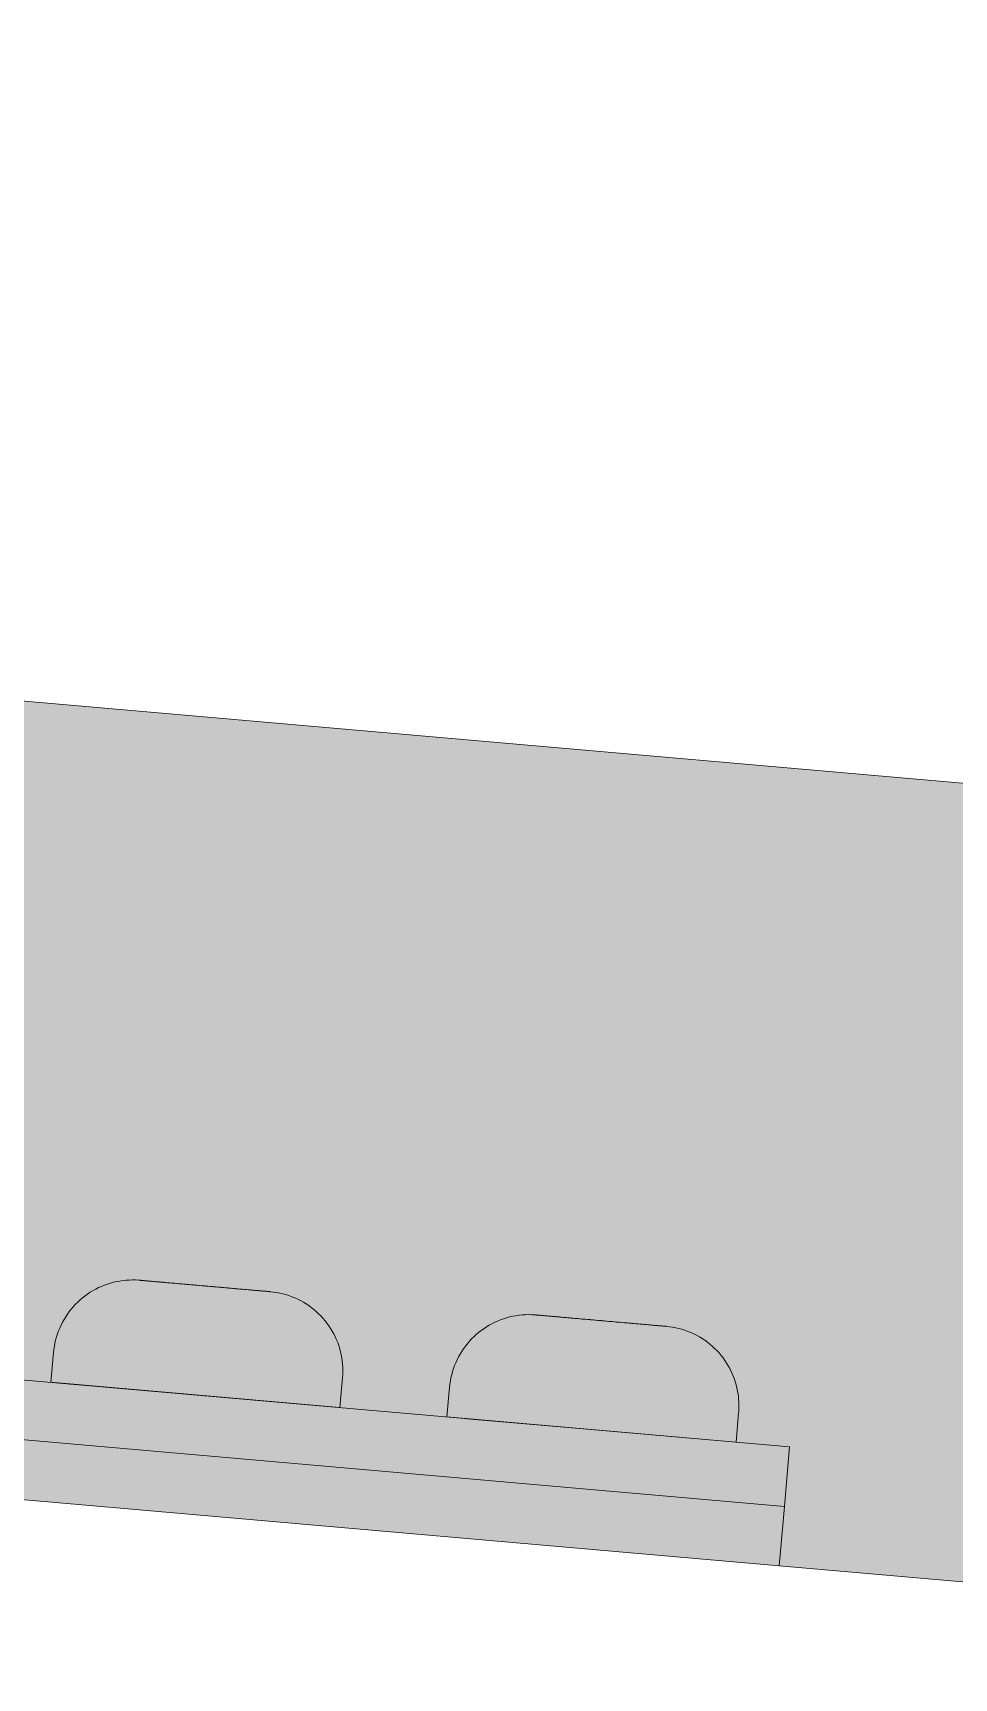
# Model space of a CAD drawing. Header units: millimetres. Extents: x 632 to 546626, y -3890 to 22200.
# Drawn here: x 389786.3 to 389832.7, y 16867.8 to 16950.5 of the extents above; entities that cross this region are included whole.
import ezdxf

# ---------------------------------------------------------------- set-up
doc = ezdxf.new("R2010")
doc.units = ezdxf.units.MM
doc.layers.add('A-270-M_ROOF', color=132, linetype='Continuous', lineweight=13)
doc.layers.add('A-770-ME_FFE_SA', color=91, linetype='Continuous', lineweight=13)

# ---------------------------------------------------------------- blocks, each defined once
blk = doc.blocks.new('Static Line_Sayfa_Metal Deck_Pan Mount - Up to 15 _ pitch - Max 2 Users-1845519-S6_501-SECTION A6')
at = {"layer": 'A-770-ME_FFE_SA', "lineweight": 5, "transparency": 33554432}
for points in [[(4567781.705, 16876.382), (4567781.966, 16879.37), (4567739.23, 16883.109), (4567725.434, 16934.595), (4567581.245, 16947.21), (4567558.718, 16898.902), (4567515.982, 16902.641), (4567515.721, 16899.652), (4567560.549, 16895.73), (4567583.076, 16944.038), (4567723.08, 16931.79), (4567736.876, 16880.304), (4567764.78, 16877.862)], [(4567781.443, 16873.393), (4567781.705, 16876.382), (4567736.876, 16880.304), (4567736.614, 16877.315), (4567764.78, 16874.851)], [(4567781.443, 16873.393), (4567781.705, 16876.382), (4567736.876, 16880.304), (4567736.614, 16877.315), (4567764.78, 16874.851)], [(4567781.443, 16873.393), (4567781.705, 16876.382), (4567736.876, 16880.304), (4567736.614, 16877.315), (4567764.78, 16874.851)]]:
    blk.add_hatch(color=256, dxfattribs=at).paths.add_polyline_path(points)
at = {"layer": 'A-770-ME_FFE_SA', "lineweight": 5}
for p, q in [((4567744.941, 16884.115), (4567744.81, 16882.621)), ((4567744.941, 16884.115), (4567744.81, 16882.621)), ((4567744.941, 16884.115), (4567744.81, 16882.621)), ((4567781.966, 16879.37), (4567739.23, 16883.109)), ((4567739.23, 16883.109), (4567781.966, 16879.37)), ((4567759.351, 16881.349), (4567759.481, 16882.843)), ((4567759.351, 16881.349), (4567759.481, 16882.843)), ((4567759.351, 16881.349), (4567759.481, 16882.843)), ((4567744.81, 16882.621), (4567752.08, 16881.985)), ((4567744.81, 16882.621), (4567745.784, 16882.536)), ((4567744.81, 16882.621), (4567752.08, 16881.985)), ((4567744.81, 16882.621), (4567745.784, 16882.536)), ((4567744.81, 16882.621), (4567752.08, 16881.985)), ((4567745.784, 16882.536), (4567752.08, 16881.985)), ((4567745.784, 16882.536), (4567752.08, 16881.985)), ((4567745.784, 16882.536), (4567752.08, 16881.985)), ((4567764.865, 16882.372), (4567764.734, 16880.878)), ((4567764.865, 16882.372), (4567764.734, 16880.878)), ((4567764.865, 16882.372), (4567764.734, 16880.878)), ((4567752.08, 16881.985), (4567759.351, 16881.349)), ((4567752.08, 16881.985), (4567759.351, 16881.349)), ((4567752.08, 16881.985), (4567759.351, 16881.349)), ((4567752.08, 16881.985), (4567758.376, 16881.434)), ((4567752.08, 16881.985), (4567759.351, 16881.349)), ((4567758.376, 16881.434), (4567759.351, 16881.349)), ((4567764.734, 16880.878), (4567772.004, 16880.242)), ((4567764.734, 16880.878), (4567772.004, 16880.242)), ((4567764.734, 16880.878), (4567772.004, 16880.242)), ((4567765.708, 16880.793), (4567772.004, 16880.242)), ((4567779.274, 16879.606), (4567779.405, 16881.1)), ((4567779.274, 16879.606), (4567779.405, 16881.1)), ((4567779.274, 16879.606), (4567779.405, 16881.1)), ((4567736.876, 16880.304), (4567781.705, 16876.382)), ((4567781.705, 16876.382), (4567736.876, 16880.304)), ((4567781.705, 16876.382), (4567736.876, 16880.304)), ((4567736.876, 16880.304), (4567781.705, 16876.382)), ((4567781.705, 16876.382), (4567736.876, 16880.304)), ((4567736.876, 16880.304), (4567781.705, 16876.382)), ((4567781.705, 16876.382), (4567736.876, 16880.304)), ((4567736.876, 16880.304), (4567781.705, 16876.382)), ((4567772.004, 16880.242), (4567778.3, 16879.691)), ((4567772.004, 16880.242), (4567779.274, 16879.606)), ((4567772.004, 16880.242), (4567779.274, 16879.606)), ((4567772.004, 16880.242), (4567779.274, 16879.606)), ((4567772.004, 16880.242), (4567779.274, 16879.606)), ((4567772.004, 16880.242), (4567778.3, 16879.691)), ((4567778.3, 16879.691), (4567779.274, 16879.606)), ((4567781.705, 16876.382), (4567781.966, 16879.37)), ((4567781.966, 16879.37), (4567781.705, 16876.382)), ((4567781.443, 16873.393), (4567736.614, 16877.315)), ((4567736.614, 16877.315), (4567781.443, 16873.393)), ((4567781.443, 16873.393), (4567736.614, 16877.315)), ((4567736.614, 16877.315), (4567781.443, 16873.393)), ((4567781.443, 16873.393), (4567736.614, 16877.315)), ((4567736.614, 16877.315), (4567781.443, 16873.393)), ((4567781.443, 16873.393), (4567781.705, 16876.382)), ((4567781.705, 16876.382), (4567781.443, 16873.393)), ((4567781.443, 16873.393), (4567781.705, 16876.382)), ((4567781.705, 16876.382), (4567781.443, 16873.393)), ((4567781.705, 16876.382), (4567781.443, 16873.393)), ((4567781.705, 16876.382), (4567781.443, 16873.393))]:
    blk.add_line(p, q, dxfattribs=at)
at = {"layer": 'A-770-ME_FFE_SA', "lineweight": 5, "flags": 128}
for points in [[(4567744.941, 16884.115), (4567744.958, 16884.274), (4567744.981, 16884.432), (4567745.011, 16884.59), (4567745.047, 16884.746), (4567745.089, 16884.9), (4567745.138, 16885.052), (4567745.192, 16885.203), (4567745.253, 16885.351), (4567745.319, 16885.497), (4567745.391, 16885.639), (4567745.469, 16885.779), (4567745.552, 16885.916), (4567745.641, 16886.049), (4567745.735, 16886.179), (4567745.834, 16886.304), (4567745.938, 16886.426), (4567746.046, 16886.543), (4567746.16, 16886.656), (4567746.277, 16886.764), (4567746.399, 16886.868), (4567746.525, 16886.966), (4567746.655, 16887.06), (4567746.789, 16887.148), (4567746.926, 16887.231), (4567747.066, 16887.308), (4567747.209, 16887.379), (4567747.355, 16887.445), (4567747.503, 16887.505), (4567747.654, 16887.559), (4567747.807, 16887.607), (4567747.961, 16887.648), (4567748.117, 16887.684), (4567748.274, 16887.713), (4567748.433, 16887.736), (4567748.592, 16887.753), (4567748.751, 16887.763), (4567748.911, 16887.766), (4567749.071, 16887.764), (4567749.231, 16887.755), (4567749.274, 16887.751)], [(4567744.941, 16884.115), (4567744.958, 16884.274), (4567744.981, 16884.432), (4567745.011, 16884.59), (4567745.047, 16884.746), (4567745.089, 16884.9), (4567745.138, 16885.052), (4567745.192, 16885.203), (4567745.253, 16885.351), (4567745.319, 16885.497), (4567745.391, 16885.639), (4567745.469, 16885.779), (4567745.552, 16885.916), (4567745.641, 16886.049), (4567745.735, 16886.179), (4567745.834, 16886.304), (4567745.938, 16886.426), (4567746.046, 16886.543), (4567746.16, 16886.656), (4567746.277, 16886.764), (4567746.399, 16886.868), (4567746.525, 16886.966), (4567746.655, 16887.06), (4567746.789, 16887.148), (4567746.926, 16887.231), (4567747.066, 16887.308), (4567747.209, 16887.379), (4567747.355, 16887.445), (4567747.503, 16887.505), (4567747.654, 16887.559), (4567747.807, 16887.607), (4567747.961, 16887.648), (4567748.117, 16887.684), (4567748.274, 16887.713), (4567748.433, 16887.736), (4567748.592, 16887.753), (4567748.751, 16887.763), (4567748.911, 16887.766), (4567749.071, 16887.764), (4567749.231, 16887.755), (4567749.274, 16887.751)], [(4567744.941, 16884.115), (4567744.958, 16884.274), (4567744.981, 16884.432), (4567745.011, 16884.59), (4567745.047, 16884.746), (4567745.089, 16884.9), (4567745.138, 16885.052), (4567745.192, 16885.203), (4567745.253, 16885.351), (4567745.319, 16885.497), (4567745.391, 16885.639), (4567745.469, 16885.779), (4567745.552, 16885.916), (4567745.641, 16886.049), (4567745.735, 16886.179), (4567745.834, 16886.304), (4567745.938, 16886.426), (4567746.046, 16886.543), (4567746.16, 16886.656), (4567746.277, 16886.764), (4567746.399, 16886.868), (4567746.525, 16886.966), (4567746.655, 16887.06), (4567746.789, 16887.148), (4567746.926, 16887.231), (4567747.066, 16887.308), (4567747.209, 16887.379), (4567747.355, 16887.445), (4567747.503, 16887.505), (4567747.654, 16887.559), (4567747.807, 16887.607), (4567747.961, 16887.648), (4567748.117, 16887.684), (4567748.274, 16887.713), (4567748.433, 16887.736), (4567748.592, 16887.753), (4567748.751, 16887.763), (4567748.911, 16887.766), (4567749.071, 16887.764), (4567749.231, 16887.755), (4567749.274, 16887.751)], [(4567749.277, 16887.751), (4567749.285, 16887.75), (4567749.298, 16887.749), (4567749.316, 16887.748), (4567749.34, 16887.746), (4567749.368, 16887.743), (4567749.402, 16887.74), (4567749.441, 16887.737), (4567749.485, 16887.733), (4567749.534, 16887.729), (4567749.587, 16887.724), (4567749.645, 16887.719), (4567749.708, 16887.713), (4567749.776, 16887.707), (4567749.848, 16887.701), (4567749.924, 16887.694), (4567750.005, 16887.687), (4567750.09, 16887.68), (4567750.178, 16887.672), (4567750.271, 16887.664), (4567750.367, 16887.656), (4567750.466, 16887.647), (4567750.569, 16887.638), (4567750.675, 16887.629), (4567750.784, 16887.619), (4567750.896, 16887.609), (4567751.011, 16887.599), (4567751.128, 16887.589), (4567751.248, 16887.579), (4567751.369, 16887.568), (4567751.493, 16887.557), (4567751.618, 16887.546), (4567751.744, 16887.535), (4567751.872, 16887.524), (4567752.001, 16887.513), (4567752.131, 16887.501), (4567752.262, 16887.49), (4567752.393, 16887.478), (4567752.524, 16887.467), (4567752.56, 16887.464)], [(4567749.277, 16887.751), (4567749.285, 16887.75), (4567749.298, 16887.749), (4567749.316, 16887.748), (4567749.34, 16887.746), (4567749.368, 16887.743), (4567749.402, 16887.74), (4567749.441, 16887.737), (4567749.485, 16887.733), (4567749.534, 16887.729), (4567749.587, 16887.724), (4567749.645, 16887.719), (4567749.708, 16887.713), (4567749.776, 16887.707), (4567749.848, 16887.701), (4567749.924, 16887.694), (4567750.005, 16887.687), (4567750.09, 16887.68), (4567750.178, 16887.672), (4567750.271, 16887.664), (4567750.367, 16887.656), (4567750.466, 16887.647), (4567750.569, 16887.638), (4567750.675, 16887.629), (4567750.784, 16887.619), (4567750.896, 16887.609), (4567751.011, 16887.599), (4567751.128, 16887.589), (4567751.248, 16887.579), (4567751.369, 16887.568), (4567751.493, 16887.557), (4567751.618, 16887.546), (4567751.744, 16887.535), (4567751.872, 16887.524), (4567752.001, 16887.513), (4567752.131, 16887.501), (4567752.262, 16887.49), (4567752.393, 16887.478), (4567752.524, 16887.467), (4567752.56, 16887.464)], [(4567749.277, 16887.751), (4567749.285, 16887.75), (4567749.298, 16887.749), (4567749.316, 16887.748), (4567749.34, 16887.746), (4567749.368, 16887.743), (4567749.402, 16887.74), (4567749.441, 16887.737), (4567749.485, 16887.733), (4567749.534, 16887.729), (4567749.587, 16887.724), (4567749.645, 16887.719), (4567749.708, 16887.713), (4567749.776, 16887.707), (4567749.848, 16887.701), (4567749.924, 16887.694), (4567750.005, 16887.687), (4567750.09, 16887.68), (4567750.178, 16887.672), (4567750.271, 16887.664), (4567750.367, 16887.656), (4567750.466, 16887.647), (4567750.569, 16887.638), (4567750.675, 16887.629), (4567750.784, 16887.619), (4567750.896, 16887.609), (4567751.011, 16887.599), (4567751.128, 16887.589), (4567751.248, 16887.579), (4567751.369, 16887.568), (4567751.493, 16887.557), (4567751.618, 16887.546), (4567751.744, 16887.535), (4567751.872, 16887.524), (4567752.001, 16887.513), (4567752.131, 16887.501), (4567752.262, 16887.49), (4567752.393, 16887.478), (4567752.524, 16887.467), (4567752.56, 16887.464)], [(4567752.56, 16887.464), (4567752.428, 16887.475), (4567752.297, 16887.487), (4567752.166, 16887.498), (4567752.036, 16887.51), (4567751.907, 16887.521), (4567751.779, 16887.532), (4567751.652, 16887.543), (4567751.526, 16887.554), (4567751.402, 16887.565), (4567751.28, 16887.576), (4567751.16, 16887.586), (4567751.042, 16887.597), (4567750.927, 16887.607), (4567750.814, 16887.617), (4567750.705, 16887.626), (4567750.598, 16887.636), (4567750.494, 16887.645), (4567750.393, 16887.653), (4567750.296, 16887.662), (4567750.203, 16887.67), (4567750.113, 16887.678), (4567750.027, 16887.685), (4567749.946, 16887.693), (4567749.868, 16887.699), (4567749.795, 16887.706), (4567749.726, 16887.712), (4567749.662, 16887.717), (4567749.602, 16887.723), (4567749.548, 16887.727), (4567749.497, 16887.732), (4567749.452, 16887.736), (4567749.412, 16887.739), (4567749.377, 16887.742), (4567749.347, 16887.745), (4567749.322, 16887.747), (4567749.302, 16887.749), (4567749.288, 16887.75), (4567749.278, 16887.751)], [(4567752.56, 16887.464), (4567752.428, 16887.475), (4567752.297, 16887.487), (4567752.166, 16887.498), (4567752.036, 16887.51), (4567751.907, 16887.521), (4567751.779, 16887.532), (4567751.652, 16887.543), (4567751.526, 16887.554), (4567751.402, 16887.565), (4567751.28, 16887.576), (4567751.16, 16887.586), (4567751.042, 16887.597), (4567750.927, 16887.607), (4567750.814, 16887.617), (4567750.705, 16887.626), (4567750.598, 16887.636), (4567750.494, 16887.645), (4567750.393, 16887.653), (4567750.296, 16887.662), (4567750.203, 16887.67), (4567750.113, 16887.678), (4567750.027, 16887.685), (4567749.946, 16887.693), (4567749.868, 16887.699), (4567749.795, 16887.706), (4567749.726, 16887.712), (4567749.662, 16887.717), (4567749.602, 16887.723), (4567749.548, 16887.727), (4567749.497, 16887.732), (4567749.452, 16887.736), (4567749.412, 16887.739), (4567749.377, 16887.742), (4567749.347, 16887.745), (4567749.322, 16887.747), (4567749.302, 16887.749), (4567749.288, 16887.75), (4567749.278, 16887.751)], [(4567752.56, 16887.464), (4567752.428, 16887.475), (4567752.297, 16887.487), (4567752.166, 16887.498), (4567752.036, 16887.51), (4567751.907, 16887.521), (4567751.779, 16887.532), (4567751.652, 16887.543), (4567751.526, 16887.554), (4567751.402, 16887.565), (4567751.28, 16887.576), (4567751.16, 16887.586), (4567751.042, 16887.597), (4567750.927, 16887.607), (4567750.814, 16887.617), (4567750.705, 16887.626), (4567750.598, 16887.636), (4567750.494, 16887.645), (4567750.393, 16887.653), (4567750.296, 16887.662), (4567750.203, 16887.67), (4567750.113, 16887.678), (4567750.027, 16887.685), (4567749.946, 16887.693), (4567749.868, 16887.699), (4567749.795, 16887.706), (4567749.726, 16887.712), (4567749.662, 16887.717), (4567749.602, 16887.723), (4567749.548, 16887.727), (4567749.497, 16887.732), (4567749.452, 16887.736), (4567749.412, 16887.739), (4567749.377, 16887.742), (4567749.347, 16887.745), (4567749.322, 16887.747), (4567749.302, 16887.749), (4567749.288, 16887.75), (4567749.278, 16887.751)], [(4567755.842, 16887.177), (4567755.835, 16887.177), (4567755.821, 16887.178), (4567755.803, 16887.18), (4567755.78, 16887.182), (4567755.751, 16887.185), (4567755.717, 16887.188), (4567755.678, 16887.191), (4567755.634, 16887.195), (4567755.586, 16887.199), (4567755.532, 16887.204), (4567755.474, 16887.209), (4567755.411, 16887.214), (4567755.343, 16887.22), (4567755.271, 16887.227), (4567755.195, 16887.233), (4567755.114, 16887.24), (4567755.03, 16887.248), (4567754.941, 16887.255), (4567754.849, 16887.264), (4567754.753, 16887.272), (4567754.653, 16887.281), (4567754.55, 16887.29), (4567754.444, 16887.299), (4567754.335, 16887.309), (4567754.223, 16887.318), (4567754.108, 16887.328), (4567753.991, 16887.339), (4567753.872, 16887.349), (4567753.75, 16887.36), (4567753.627, 16887.37), (4567753.502, 16887.381), (4567753.375, 16887.393), (4567753.247, 16887.404), (4567753.118, 16887.415), (4567752.988, 16887.426), (4567752.858, 16887.438), (4567752.726, 16887.449), (4567752.595, 16887.461), (4567752.56, 16887.464)], [(4567752.56, 16887.464), (4567752.691, 16887.452), (4567752.822, 16887.441), (4567752.953, 16887.429), (4567753.083, 16887.418), (4567753.212, 16887.407), (4567753.341, 16887.396), (4567753.468, 16887.384), (4567753.593, 16887.373), (4567753.717, 16887.363), (4567753.839, 16887.352), (4567753.959, 16887.341), (4567754.077, 16887.331), (4567754.192, 16887.321), (4567754.305, 16887.311), (4567754.415, 16887.302), (4567754.522, 16887.292), (4567754.626, 16887.283), (4567754.726, 16887.274), (4567754.823, 16887.266), (4567754.916, 16887.258), (4567755.006, 16887.25), (4567755.092, 16887.242), (4567755.174, 16887.235), (4567755.251, 16887.228), (4567755.324, 16887.222), (4567755.393, 16887.216), (4567755.457, 16887.21), (4567755.517, 16887.205), (4567755.572, 16887.2), (4567755.622, 16887.196), (4567755.667, 16887.192), (4567755.707, 16887.188), (4567755.742, 16887.185), (4567755.772, 16887.183), (4567755.797, 16887.181), (4567755.817, 16887.179), (4567755.832, 16887.178), (4567755.841, 16887.177)], [(4567755.842, 16887.177), (4567755.835, 16887.177), (4567755.821, 16887.178), (4567755.803, 16887.18), (4567755.78, 16887.182), (4567755.751, 16887.185), (4567755.717, 16887.188), (4567755.678, 16887.191), (4567755.634, 16887.195), (4567755.586, 16887.199), (4567755.532, 16887.204), (4567755.474, 16887.209), (4567755.411, 16887.214), (4567755.343, 16887.22), (4567755.271, 16887.227), (4567755.195, 16887.233), (4567755.114, 16887.24), (4567755.03, 16887.248), (4567754.941, 16887.255), (4567754.849, 16887.264), (4567754.753, 16887.272), (4567754.653, 16887.281), (4567754.55, 16887.29), (4567754.444, 16887.299), (4567754.335, 16887.309), (4567754.223, 16887.318), (4567754.108, 16887.328), (4567753.991, 16887.339), (4567753.872, 16887.349), (4567753.75, 16887.36), (4567753.627, 16887.37), (4567753.502, 16887.381), (4567753.375, 16887.393), (4567753.247, 16887.404), (4567753.118, 16887.415), (4567752.988, 16887.426), (4567752.858, 16887.438), (4567752.726, 16887.449), (4567752.595, 16887.461), (4567752.56, 16887.464)], [(4567752.56, 16887.464), (4567752.691, 16887.452), (4567752.822, 16887.441), (4567752.953, 16887.429), (4567753.083, 16887.418), (4567753.212, 16887.407), (4567753.341, 16887.396), (4567753.468, 16887.384), (4567753.593, 16887.373), (4567753.717, 16887.363), (4567753.839, 16887.352), (4567753.959, 16887.341), (4567754.077, 16887.331), (4567754.192, 16887.321), (4567754.305, 16887.311), (4567754.415, 16887.302), (4567754.522, 16887.292), (4567754.626, 16887.283), (4567754.726, 16887.274), (4567754.823, 16887.266), (4567754.916, 16887.258), (4567755.006, 16887.25), (4567755.092, 16887.242), (4567755.174, 16887.235), (4567755.251, 16887.228), (4567755.324, 16887.222), (4567755.393, 16887.216), (4567755.457, 16887.21), (4567755.517, 16887.205), (4567755.572, 16887.2), (4567755.622, 16887.196), (4567755.667, 16887.192), (4567755.707, 16887.188), (4567755.742, 16887.185), (4567755.772, 16887.183), (4567755.797, 16887.181), (4567755.817, 16887.179), (4567755.832, 16887.178), (4567755.841, 16887.177)], [(4567755.842, 16887.177), (4567755.835, 16887.177), (4567755.821, 16887.178), (4567755.803, 16887.18), (4567755.78, 16887.182), (4567755.751, 16887.185), (4567755.717, 16887.188), (4567755.678, 16887.191), (4567755.634, 16887.195), (4567755.586, 16887.199), (4567755.532, 16887.204), (4567755.474, 16887.209), (4567755.411, 16887.214), (4567755.343, 16887.22), (4567755.271, 16887.227), (4567755.195, 16887.233), (4567755.114, 16887.24), (4567755.03, 16887.248), (4567754.941, 16887.255), (4567754.849, 16887.264), (4567754.753, 16887.272), (4567754.653, 16887.281), (4567754.55, 16887.29), (4567754.444, 16887.299), (4567754.335, 16887.309), (4567754.223, 16887.318), (4567754.108, 16887.328), (4567753.991, 16887.339), (4567753.872, 16887.349), (4567753.75, 16887.36), (4567753.627, 16887.37), (4567753.502, 16887.381), (4567753.375, 16887.393), (4567753.247, 16887.404), (4567753.118, 16887.415), (4567752.988, 16887.426), (4567752.858, 16887.438), (4567752.726, 16887.449), (4567752.595, 16887.461), (4567752.56, 16887.464)], [(4567752.56, 16887.464), (4567752.691, 16887.452), (4567752.822, 16887.441), (4567752.953, 16887.429), (4567753.083, 16887.418), (4567753.212, 16887.407), (4567753.341, 16887.396), (4567753.468, 16887.384), (4567753.593, 16887.373), (4567753.717, 16887.363), (4567753.839, 16887.352), (4567753.959, 16887.341), (4567754.077, 16887.331), (4567754.192, 16887.321), (4567754.305, 16887.311), (4567754.415, 16887.302), (4567754.522, 16887.292), (4567754.626, 16887.283), (4567754.726, 16887.274), (4567754.823, 16887.266), (4567754.916, 16887.258), (4567755.006, 16887.25), (4567755.092, 16887.242), (4567755.174, 16887.235), (4567755.251, 16887.228), (4567755.324, 16887.222), (4567755.393, 16887.216), (4567755.457, 16887.21), (4567755.517, 16887.205), (4567755.572, 16887.2), (4567755.622, 16887.196), (4567755.667, 16887.192), (4567755.707, 16887.188), (4567755.742, 16887.185), (4567755.772, 16887.183), (4567755.797, 16887.181), (4567755.817, 16887.179), (4567755.832, 16887.178), (4567755.841, 16887.177)], [(4567755.845, 16887.176), (4567756.004, 16887.159), (4567756.162, 16887.136), (4567756.32, 16887.106), (4567756.475, 16887.07), (4567756.63, 16887.028), (4567756.782, 16886.979), (4567756.933, 16886.925), (4567757.081, 16886.864), (4567757.226, 16886.798), (4567757.369, 16886.726), (4567757.509, 16886.648), (4567757.646, 16886.565), (4567757.779, 16886.476), (4567757.909, 16886.383), (4567758.034, 16886.284), (4567758.156, 16886.18), (4567758.273, 16886.071), (4567758.386, 16885.958), (4567758.494, 16885.84), (4567758.598, 16885.718), (4567758.696, 16885.592), (4567758.79, 16885.462), (4567758.878, 16885.328), (4567758.961, 16885.191), (4567759.038, 16885.051), (4567759.109, 16884.908), (4567759.175, 16884.762), (4567759.235, 16884.614), (4567759.289, 16884.463), (4567759.337, 16884.311), (4567759.378, 16884.156), (4567759.414, 16884), (4567759.443, 16883.843), (4567759.466, 16883.684), (4567759.483, 16883.525), (4567759.493, 16883.366), (4567759.496, 16883.206), (4567759.494, 16883.046), (4567759.485, 16882.886), (4567759.481, 16882.843)], [(4567755.845, 16887.176), (4567756.004, 16887.159), (4567756.162, 16887.136), (4567756.32, 16887.106), (4567756.475, 16887.07), (4567756.63, 16887.028), (4567756.782, 16886.979), (4567756.933, 16886.925), (4567757.081, 16886.864), (4567757.226, 16886.798), (4567757.369, 16886.726), (4567757.509, 16886.648), (4567757.646, 16886.565), (4567757.779, 16886.476), (4567757.909, 16886.383), (4567758.034, 16886.284), (4567758.156, 16886.18), (4567758.273, 16886.071), (4567758.386, 16885.958), (4567758.494, 16885.84), (4567758.598, 16885.718), (4567758.696, 16885.592), (4567758.79, 16885.462), (4567758.878, 16885.328), (4567758.961, 16885.191), (4567759.038, 16885.051), (4567759.109, 16884.908), (4567759.175, 16884.762), (4567759.235, 16884.614), (4567759.289, 16884.463), (4567759.337, 16884.311), (4567759.378, 16884.156), (4567759.414, 16884), (4567759.443, 16883.843), (4567759.466, 16883.684), (4567759.483, 16883.525), (4567759.493, 16883.366), (4567759.496, 16883.206), (4567759.494, 16883.046), (4567759.485, 16882.886), (4567759.481, 16882.843)], [(4567755.845, 16887.176), (4567756.004, 16887.159), (4567756.162, 16887.136), (4567756.32, 16887.106), (4567756.475, 16887.07), (4567756.63, 16887.028), (4567756.782, 16886.979), (4567756.933, 16886.925), (4567757.081, 16886.864), (4567757.226, 16886.798), (4567757.369, 16886.726), (4567757.509, 16886.648), (4567757.646, 16886.565), (4567757.779, 16886.476), (4567757.909, 16886.383), (4567758.034, 16886.284), (4567758.156, 16886.18), (4567758.273, 16886.071), (4567758.386, 16885.958), (4567758.494, 16885.84), (4567758.598, 16885.718), (4567758.696, 16885.592), (4567758.79, 16885.462), (4567758.878, 16885.328), (4567758.961, 16885.191), (4567759.038, 16885.051), (4567759.109, 16884.908), (4567759.175, 16884.762), (4567759.235, 16884.614), (4567759.289, 16884.463), (4567759.337, 16884.311), (4567759.378, 16884.156), (4567759.414, 16884), (4567759.443, 16883.843), (4567759.466, 16883.684), (4567759.483, 16883.525), (4567759.493, 16883.366), (4567759.496, 16883.206), (4567759.494, 16883.046), (4567759.485, 16882.886), (4567759.481, 16882.843)], [(4567764.865, 16882.372), (4567764.882, 16882.531), (4567764.905, 16882.689), (4567764.935, 16882.847), (4567764.971, 16883.002), (4567765.013, 16883.157), (4567765.062, 16883.309), (4567765.116, 16883.46), (4567765.177, 16883.608), (4567765.243, 16883.753), (4567765.315, 16883.896), (4567765.393, 16884.036), (4567765.476, 16884.173), (4567765.565, 16884.306), (4567765.659, 16884.435), (4567765.758, 16884.561), (4567765.861, 16884.683), (4567765.97, 16884.8), (4567766.084, 16884.913), (4567766.201, 16885.021), (4567766.323, 16885.125), (4567766.449, 16885.223), (4567766.579, 16885.317), (4567766.713, 16885.405), (4567766.85, 16885.488), (4567766.99, 16885.565), (4567767.133, 16885.636), (4567767.279, 16885.702), (4567767.427, 16885.762), (4567767.578, 16885.816), (4567767.73, 16885.864), (4567767.885, 16885.905), (4567768.041, 16885.941), (4567768.198, 16885.97), (4567768.357, 16885.993), (4567768.516, 16886.009), (4567768.675, 16886.02), (4567768.835, 16886.023), (4567768.995, 16886.021), (4567769.155, 16886.012), (4567769.198, 16886.008)], [(4567764.865, 16882.372), (4567764.882, 16882.531), (4567764.905, 16882.689), (4567764.935, 16882.847), (4567764.971, 16883.002), (4567765.013, 16883.157), (4567765.062, 16883.309), (4567765.116, 16883.46), (4567765.177, 16883.608), (4567765.243, 16883.753), (4567765.315, 16883.896), (4567765.393, 16884.036), (4567765.476, 16884.173), (4567765.565, 16884.306), (4567765.659, 16884.435), (4567765.758, 16884.561), (4567765.861, 16884.683), (4567765.97, 16884.8), (4567766.084, 16884.913), (4567766.201, 16885.021), (4567766.323, 16885.125), (4567766.449, 16885.223), (4567766.579, 16885.317), (4567766.713, 16885.405), (4567766.85, 16885.488), (4567766.99, 16885.565), (4567767.133, 16885.636), (4567767.279, 16885.702), (4567767.427, 16885.762), (4567767.578, 16885.816), (4567767.73, 16885.864), (4567767.885, 16885.905), (4567768.041, 16885.941), (4567768.198, 16885.97), (4567768.357, 16885.993), (4567768.516, 16886.009), (4567768.675, 16886.02), (4567768.835, 16886.023), (4567768.995, 16886.021), (4567769.155, 16886.012), (4567769.198, 16886.008)], [(4567764.865, 16882.372), (4567764.882, 16882.531), (4567764.905, 16882.689), (4567764.935, 16882.847), (4567764.971, 16883.002), (4567765.013, 16883.157), (4567765.062, 16883.309), (4567765.116, 16883.46), (4567765.177, 16883.608), (4567765.243, 16883.753), (4567765.315, 16883.896), (4567765.393, 16884.036), (4567765.476, 16884.173), (4567765.565, 16884.306), (4567765.659, 16884.435), (4567765.758, 16884.561), (4567765.861, 16884.683), (4567765.97, 16884.8), (4567766.084, 16884.913), (4567766.201, 16885.021), (4567766.323, 16885.125), (4567766.449, 16885.223), (4567766.579, 16885.317), (4567766.713, 16885.405), (4567766.85, 16885.488), (4567766.99, 16885.565), (4567767.133, 16885.636), (4567767.279, 16885.702), (4567767.427, 16885.762), (4567767.578, 16885.816), (4567767.73, 16885.864), (4567767.885, 16885.905), (4567768.041, 16885.941), (4567768.198, 16885.97), (4567768.357, 16885.993), (4567768.516, 16886.009), (4567768.675, 16886.02), (4567768.835, 16886.023), (4567768.995, 16886.021), (4567769.155, 16886.012), (4567769.198, 16886.008)], [(4567769.201, 16886.008), (4567769.209, 16886.007), (4567769.222, 16886.006), (4567769.24, 16886.004), (4567769.264, 16886.002), (4567769.292, 16886), (4567769.326, 16885.997), (4567769.365, 16885.994), (4567769.409, 16885.99), (4567769.457, 16885.985), (4567769.511, 16885.981), (4567769.569, 16885.976), (4567769.632, 16885.97), (4567769.7, 16885.964), (4567769.772, 16885.958), (4567769.848, 16885.951), (4567769.929, 16885.944), (4567770.014, 16885.937), (4567770.102, 16885.929), (4567770.195, 16885.921), (4567770.291, 16885.913), (4567770.39, 16885.904), (4567770.493, 16885.895), (4567770.599, 16885.886), (4567770.708, 16885.876), (4567770.82, 16885.866), (4567770.935, 16885.856), (4567771.052, 16885.846), (4567771.172, 16885.836), (4567771.293, 16885.825), (4567771.416, 16885.814), (4567771.542, 16885.803), (4567771.668, 16885.792), (4567771.796, 16885.781), (4567771.925, 16885.77), (4567772.055, 16885.758), (4567772.186, 16885.747), (4567772.317, 16885.735), (4567772.448, 16885.724), (4567772.484, 16885.721)], [(4567769.201, 16886.008), (4567769.209, 16886.007), (4567769.222, 16886.006), (4567769.24, 16886.004), (4567769.264, 16886.002), (4567769.292, 16886), (4567769.326, 16885.997), (4567769.365, 16885.994), (4567769.409, 16885.99), (4567769.457, 16885.985), (4567769.511, 16885.981), (4567769.569, 16885.976), (4567769.632, 16885.97), (4567769.7, 16885.964), (4567769.772, 16885.958), (4567769.848, 16885.951), (4567769.929, 16885.944), (4567770.014, 16885.937), (4567770.102, 16885.929), (4567770.195, 16885.921), (4567770.291, 16885.913), (4567770.39, 16885.904), (4567770.493, 16885.895), (4567770.599, 16885.886), (4567770.708, 16885.876), (4567770.82, 16885.866), (4567770.935, 16885.856), (4567771.052, 16885.846), (4567771.172, 16885.836), (4567771.293, 16885.825), (4567771.416, 16885.814), (4567771.542, 16885.803), (4567771.668, 16885.792), (4567771.796, 16885.781), (4567771.925, 16885.77), (4567772.055, 16885.758), (4567772.186, 16885.747), (4567772.317, 16885.735), (4567772.448, 16885.724), (4567772.484, 16885.721)], [(4567769.201, 16886.008), (4567769.209, 16886.007), (4567769.222, 16886.006), (4567769.24, 16886.004), (4567769.264, 16886.002), (4567769.292, 16886), (4567769.326, 16885.997), (4567769.365, 16885.994), (4567769.409, 16885.99), (4567769.457, 16885.985), (4567769.511, 16885.981), (4567769.569, 16885.976), (4567769.632, 16885.97), (4567769.7, 16885.964), (4567769.772, 16885.958), (4567769.848, 16885.951), (4567769.929, 16885.944), (4567770.014, 16885.937), (4567770.102, 16885.929), (4567770.195, 16885.921), (4567770.291, 16885.913), (4567770.39, 16885.904), (4567770.493, 16885.895), (4567770.599, 16885.886), (4567770.708, 16885.876), (4567770.82, 16885.866), (4567770.935, 16885.856), (4567771.052, 16885.846), (4567771.172, 16885.836), (4567771.293, 16885.825), (4567771.416, 16885.814), (4567771.542, 16885.803), (4567771.668, 16885.792), (4567771.796, 16885.781), (4567771.925, 16885.77), (4567772.055, 16885.758), (4567772.186, 16885.747), (4567772.317, 16885.735), (4567772.448, 16885.724), (4567772.484, 16885.721)], [(4567772.484, 16885.721), (4567772.352, 16885.732), (4567772.221, 16885.744), (4567772.09, 16885.755), (4567771.96, 16885.767), (4567771.831, 16885.778), (4567771.703, 16885.789), (4567771.576, 16885.8), (4567771.45, 16885.811), (4567771.326, 16885.822), (4567771.204, 16885.833), (4567771.084, 16885.843), (4567770.966, 16885.853), (4567770.851, 16885.864), (4567770.738, 16885.873), (4567770.628, 16885.883), (4567770.521, 16885.892), (4567770.418, 16885.901), (4567770.317, 16885.91), (4567770.22, 16885.919), (4567770.127, 16885.927), (4567770.037, 16885.935), (4567769.951, 16885.942), (4567769.87, 16885.949), (4567769.792, 16885.956), (4567769.719, 16885.963), (4567769.65, 16885.969), (4567769.586, 16885.974), (4567769.526, 16885.979), (4567769.471, 16885.984), (4567769.421, 16885.989), (4567769.376, 16885.993), (4567769.336, 16885.996), (4567769.301, 16885.999), (4567769.271, 16886.002), (4567769.246, 16886.004), (4567769.226, 16886.006), (4567769.212, 16886.007), (4567769.202, 16886.008)], [(4567772.484, 16885.721), (4567772.352, 16885.732), (4567772.221, 16885.744), (4567772.09, 16885.755), (4567771.96, 16885.767), (4567771.831, 16885.778), (4567771.703, 16885.789), (4567771.576, 16885.8), (4567771.45, 16885.811), (4567771.326, 16885.822), (4567771.204, 16885.833), (4567771.084, 16885.843), (4567770.966, 16885.853), (4567770.851, 16885.864), (4567770.738, 16885.873), (4567770.628, 16885.883), (4567770.521, 16885.892), (4567770.418, 16885.901), (4567770.317, 16885.91), (4567770.22, 16885.919), (4567770.127, 16885.927), (4567770.037, 16885.935), (4567769.951, 16885.942), (4567769.87, 16885.949), (4567769.792, 16885.956), (4567769.719, 16885.963), (4567769.65, 16885.969), (4567769.586, 16885.974), (4567769.526, 16885.979), (4567769.471, 16885.984), (4567769.421, 16885.989), (4567769.376, 16885.993), (4567769.336, 16885.996), (4567769.301, 16885.999), (4567769.271, 16886.002), (4567769.246, 16886.004), (4567769.226, 16886.006), (4567769.212, 16886.007), (4567769.202, 16886.008)], [(4567772.484, 16885.721), (4567772.352, 16885.732), (4567772.221, 16885.744), (4567772.09, 16885.755), (4567771.96, 16885.767), (4567771.831, 16885.778), (4567771.703, 16885.789), (4567771.576, 16885.8), (4567771.45, 16885.811), (4567771.326, 16885.822), (4567771.204, 16885.833), (4567771.084, 16885.843), (4567770.966, 16885.853), (4567770.851, 16885.864), (4567770.738, 16885.873), (4567770.628, 16885.883), (4567770.521, 16885.892), (4567770.418, 16885.901), (4567770.317, 16885.91), (4567770.22, 16885.919), (4567770.127, 16885.927), (4567770.037, 16885.935), (4567769.951, 16885.942), (4567769.87, 16885.949), (4567769.792, 16885.956), (4567769.719, 16885.963), (4567769.65, 16885.969), (4567769.586, 16885.974), (4567769.526, 16885.979), (4567769.471, 16885.984), (4567769.421, 16885.989), (4567769.376, 16885.993), (4567769.336, 16885.996), (4567769.301, 16885.999), (4567769.271, 16886.002), (4567769.246, 16886.004), (4567769.226, 16886.006), (4567769.212, 16886.007), (4567769.202, 16886.008)], [(4567775.766, 16885.434), (4567775.758, 16885.434), (4567775.745, 16885.435), (4567775.727, 16885.437), (4567775.704, 16885.439), (4567775.675, 16885.442), (4567775.641, 16885.444), (4567775.602, 16885.448), (4567775.558, 16885.452), (4567775.51, 16885.456), (4567775.456, 16885.461), (4567775.398, 16885.466), (4567775.335, 16885.471), (4567775.267, 16885.477), (4567775.195, 16885.483), (4567775.119, 16885.49), (4567775.038, 16885.497), (4567774.954, 16885.505), (4567774.865, 16885.512), (4567774.773, 16885.52), (4567774.676, 16885.529), (4567774.577, 16885.538), (4567774.474, 16885.547), (4567774.368, 16885.556), (4567774.259, 16885.565), (4567774.147, 16885.575), (4567774.032, 16885.585), (4567773.915, 16885.595), (4567773.796, 16885.606), (4567773.674, 16885.617), (4567773.551, 16885.627), (4567773.426, 16885.638), (4567773.299, 16885.649), (4567773.171, 16885.661), (4567773.042, 16885.672), (4567772.912, 16885.683), (4567772.781, 16885.695), (4567772.65, 16885.706), (4567772.519, 16885.718), (4567772.484, 16885.721)], [(4567772.484, 16885.721), (4567772.615, 16885.709), (4567772.746, 16885.698), (4567772.877, 16885.686), (4567773.007, 16885.675), (4567773.136, 16885.664), (4567773.264, 16885.652), (4567773.391, 16885.641), (4567773.517, 16885.63), (4567773.641, 16885.619), (4567773.763, 16885.609), (4567773.883, 16885.598), (4567774.001, 16885.588), (4567774.116, 16885.578), (4567774.229, 16885.568), (4567774.339, 16885.558), (4567774.446, 16885.549), (4567774.549, 16885.54), (4567774.65, 16885.531), (4567774.747, 16885.523), (4567774.84, 16885.515), (4567774.93, 16885.507), (4567775.016, 16885.499), (4567775.097, 16885.492), (4567775.175, 16885.485), (4567775.248, 16885.479), (4567775.317, 16885.473), (4567775.381, 16885.467), (4567775.441, 16885.462), (4567775.496, 16885.457), (4567775.546, 16885.453), (4567775.591, 16885.449), (4567775.631, 16885.445), (4567775.666, 16885.442), (4567775.696, 16885.44), (4567775.721, 16885.437), (4567775.741, 16885.436), (4567775.755, 16885.434), (4567775.765, 16885.434)], [(4567775.766, 16885.434), (4567775.758, 16885.434), (4567775.745, 16885.435), (4567775.727, 16885.437), (4567775.704, 16885.439), (4567775.675, 16885.442), (4567775.641, 16885.444), (4567775.602, 16885.448), (4567775.558, 16885.452), (4567775.51, 16885.456), (4567775.456, 16885.461), (4567775.398, 16885.466), (4567775.335, 16885.471), (4567775.267, 16885.477), (4567775.195, 16885.483), (4567775.119, 16885.49), (4567775.038, 16885.497), (4567774.954, 16885.505), (4567774.865, 16885.512), (4567774.773, 16885.52), (4567774.676, 16885.529), (4567774.577, 16885.538), (4567774.474, 16885.547), (4567774.368, 16885.556), (4567774.259, 16885.565), (4567774.147, 16885.575), (4567774.032, 16885.585), (4567773.915, 16885.595), (4567773.796, 16885.606), (4567773.674, 16885.617), (4567773.551, 16885.627), (4567773.426, 16885.638), (4567773.299, 16885.649), (4567773.171, 16885.661), (4567773.042, 16885.672), (4567772.912, 16885.683), (4567772.781, 16885.695), (4567772.65, 16885.706), (4567772.519, 16885.718), (4567772.484, 16885.721)], [(4567772.484, 16885.721), (4567772.615, 16885.709), (4567772.746, 16885.698), (4567772.877, 16885.686), (4567773.007, 16885.675), (4567773.136, 16885.664), (4567773.264, 16885.652), (4567773.391, 16885.641), (4567773.517, 16885.63), (4567773.641, 16885.619), (4567773.763, 16885.609), (4567773.883, 16885.598), (4567774.001, 16885.588), (4567774.116, 16885.578), (4567774.229, 16885.568), (4567774.339, 16885.558), (4567774.446, 16885.549), (4567774.549, 16885.54), (4567774.65, 16885.531), (4567774.747, 16885.523), (4567774.84, 16885.515), (4567774.93, 16885.507), (4567775.016, 16885.499), (4567775.097, 16885.492), (4567775.175, 16885.485), (4567775.248, 16885.479), (4567775.317, 16885.473), (4567775.381, 16885.467), (4567775.441, 16885.462), (4567775.496, 16885.457), (4567775.546, 16885.453), (4567775.591, 16885.449), (4567775.631, 16885.445), (4567775.666, 16885.442), (4567775.696, 16885.44), (4567775.721, 16885.437), (4567775.741, 16885.436), (4567775.755, 16885.434), (4567775.765, 16885.434)], [(4567775.766, 16885.434), (4567775.758, 16885.434), (4567775.745, 16885.435), (4567775.727, 16885.437), (4567775.704, 16885.439), (4567775.675, 16885.442), (4567775.641, 16885.444), (4567775.602, 16885.448), (4567775.558, 16885.452), (4567775.51, 16885.456), (4567775.456, 16885.461), (4567775.398, 16885.466), (4567775.335, 16885.471), (4567775.267, 16885.477), (4567775.195, 16885.483), (4567775.119, 16885.49), (4567775.038, 16885.497), (4567774.954, 16885.505), (4567774.865, 16885.512), (4567774.773, 16885.52), (4567774.676, 16885.529), (4567774.577, 16885.538), (4567774.474, 16885.547), (4567774.368, 16885.556), (4567774.259, 16885.565), (4567774.147, 16885.575), (4567774.032, 16885.585), (4567773.915, 16885.595), (4567773.796, 16885.606), (4567773.674, 16885.617), (4567773.551, 16885.627), (4567773.426, 16885.638), (4567773.299, 16885.649), (4567773.171, 16885.661), (4567773.042, 16885.672), (4567772.912, 16885.683), (4567772.781, 16885.695), (4567772.65, 16885.706), (4567772.519, 16885.718), (4567772.484, 16885.721)], [(4567772.484, 16885.721), (4567772.615, 16885.709), (4567772.746, 16885.698), (4567772.877, 16885.686), (4567773.007, 16885.675), (4567773.136, 16885.664), (4567773.264, 16885.652), (4567773.391, 16885.641), (4567773.517, 16885.63), (4567773.641, 16885.619), (4567773.763, 16885.609), (4567773.883, 16885.598), (4567774.001, 16885.588), (4567774.116, 16885.578), (4567774.229, 16885.568), (4567774.339, 16885.558), (4567774.446, 16885.549), (4567774.549, 16885.54), (4567774.65, 16885.531), (4567774.747, 16885.523), (4567774.84, 16885.515), (4567774.93, 16885.507), (4567775.016, 16885.499), (4567775.097, 16885.492), (4567775.175, 16885.485), (4567775.248, 16885.479), (4567775.317, 16885.473), (4567775.381, 16885.467), (4567775.441, 16885.462), (4567775.496, 16885.457), (4567775.546, 16885.453), (4567775.591, 16885.449), (4567775.631, 16885.445), (4567775.666, 16885.442), (4567775.696, 16885.44), (4567775.721, 16885.437), (4567775.741, 16885.436), (4567775.755, 16885.434), (4567775.765, 16885.434)], [(4567775.769, 16885.433), (4567775.928, 16885.416), (4567776.086, 16885.393), (4567776.244, 16885.363), (4567776.399, 16885.327), (4567776.554, 16885.285), (4567776.706, 16885.236), (4567776.857, 16885.182), (4567777.005, 16885.121), (4567777.15, 16885.055), (4567777.293, 16884.983), (4567777.433, 16884.905), (4567777.57, 16884.822), (4567777.703, 16884.733), (4567777.832, 16884.639), (4567777.958, 16884.54), (4567778.08, 16884.436), (4567778.197, 16884.328), (4567778.31, 16884.214), (4567778.418, 16884.097), (4567778.522, 16883.975), (4567778.62, 16883.849), (4567778.714, 16883.719), (4567778.802, 16883.585), (4567778.885, 16883.448), (4567778.962, 16883.308), (4567779.033, 16883.165), (4567779.099, 16883.019), (4567779.159, 16882.871), (4567779.213, 16882.72), (4567779.261, 16882.567), (4567779.302, 16882.413), (4567779.338, 16882.257), (4567779.367, 16882.1), (4567779.39, 16881.941), (4567779.406, 16881.782), (4567779.417, 16881.623), (4567779.42, 16881.463), (4567779.418, 16881.303), (4567779.409, 16881.143), (4567779.405, 16881.1)], [(4567775.769, 16885.433), (4567775.928, 16885.416), (4567776.086, 16885.393), (4567776.244, 16885.363), (4567776.399, 16885.327), (4567776.554, 16885.285), (4567776.706, 16885.236), (4567776.857, 16885.182), (4567777.005, 16885.121), (4567777.15, 16885.055), (4567777.293, 16884.983), (4567777.433, 16884.905), (4567777.57, 16884.822), (4567777.703, 16884.733), (4567777.832, 16884.639), (4567777.958, 16884.54), (4567778.08, 16884.436), (4567778.197, 16884.328), (4567778.31, 16884.214), (4567778.418, 16884.097), (4567778.522, 16883.975), (4567778.62, 16883.849), (4567778.714, 16883.719), (4567778.802, 16883.585), (4567778.885, 16883.448), (4567778.962, 16883.308), (4567779.033, 16883.165), (4567779.099, 16883.019), (4567779.159, 16882.871), (4567779.213, 16882.72), (4567779.261, 16882.567), (4567779.302, 16882.413), (4567779.338, 16882.257), (4567779.367, 16882.1), (4567779.39, 16881.941), (4567779.406, 16881.782), (4567779.417, 16881.623), (4567779.42, 16881.463), (4567779.418, 16881.303), (4567779.409, 16881.143), (4567779.405, 16881.1)], [(4567775.769, 16885.433), (4567775.928, 16885.416), (4567776.086, 16885.393), (4567776.244, 16885.363), (4567776.399, 16885.327), (4567776.554, 16885.285), (4567776.706, 16885.236), (4567776.857, 16885.182), (4567777.005, 16885.121), (4567777.15, 16885.055), (4567777.293, 16884.983), (4567777.433, 16884.905), (4567777.57, 16884.822), (4567777.703, 16884.733), (4567777.832, 16884.639), (4567777.958, 16884.54), (4567778.08, 16884.436), (4567778.197, 16884.328), (4567778.31, 16884.214), (4567778.418, 16884.097), (4567778.522, 16883.975), (4567778.62, 16883.849), (4567778.714, 16883.719), (4567778.802, 16883.585), (4567778.885, 16883.448), (4567778.962, 16883.308), (4567779.033, 16883.165), (4567779.099, 16883.019), (4567779.159, 16882.871), (4567779.213, 16882.72), (4567779.261, 16882.567), (4567779.302, 16882.413), (4567779.338, 16882.257), (4567779.367, 16882.1), (4567779.39, 16881.941), (4567779.406, 16881.782), (4567779.417, 16881.623), (4567779.42, 16881.463), (4567779.418, 16881.303), (4567779.409, 16881.143), (4567779.405, 16881.1)]]:
    blk.add_lwpolyline(points, dxfattribs=at)
blk = doc.blocks.new('25021-APA-ZZ-ZZ-M3-AR-000001_V3_rvt-6-S6_501-SECTION A6')
at = {"layer": 'A-270-M_ROOF', "transparency": 33554432}
blk.add_hatch(color=9, dxfattribs=at).paths.add_polyline_path([(4535648.823, 15720.383), (4558304.614, 17702.508), (4578095.614, 15971.02), (4578095.614, 16011.173), (4558304.614, 17742.661), (4535648.823, 15760.536)])
at = {"layer": 'A-270-M_ROOF', "lineweight": 5}
h = blk.add_hatch(dxfattribs=at)
h.set_pattern_fill('FP_24', angle=-135, style=0, pattern_type=2)
h.set_pattern_definition([(40, (4563344.46, -4e-06), (-192.8363, 229.8133), []), (130, (4563344.46, -4e-06), (-229.8133, -192.8363), [])])
h.paths.add_polyline_path([(4535648.823, 15599.925), (4558304.614, 17582.05), (4578095.614, 15850.562), (4578095.614, 15971.02), (4558304.614, 17702.508), (4535648.823, 15720.383)])
at = {"layer": 'A-270-M_ROOF', "color": 53, "lineweight": 5}
for p, q in [((4578095.614, 16011.173), (4567739.104, 16917.25)), ((4567781.443, 16873.393), (4567736.614, 16877.315)), ((4567736.614, 16877.315), (4567781.443, 16873.393)), ((4578095.614, 15971.02), (4567781.443, 16873.393)), ((4567781.443, 16873.393), (4578095.614, 15971.02))]:
    blk.add_line(p, q, dxfattribs=at)
at = {"layer": 'A-770-ME_FFE_SA', "color": 53, "lineweight": 5}
blk.add_blockref('Static Line_Sayfa_Metal Deck_Pan Mount - Up to 15 _ pitch - Max 2 Users-1845519-S6_501-SECTION A6', (0, 0), dxfattribs=at)

msp = doc.modelspace()

# ---------------------------------------------------------------- block references
at = {"color": 10, "lineweight": 5}
msp.add_blockref('25021-APA-ZZ-ZZ-M3-AR-000001_V3_rvt-6-S6_501-SECTION A6', (-4177957.554, 0), dxfattribs=at)

doc.saveas('drawing.dxf')
